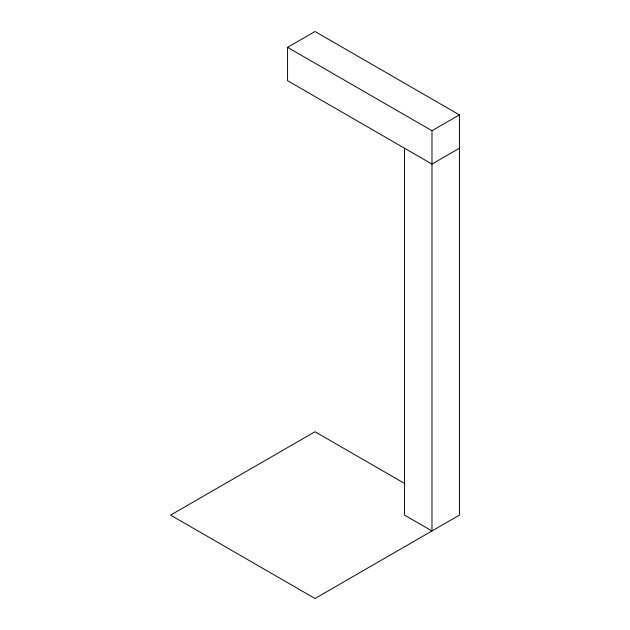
<?xml version="1.0" encoding="UTF-8"?>
<svg xmlns="http://www.w3.org/2000/svg" width="630" height="630" viewBox="0 0 630 630"><rect width="100%" height="100%" fill="white"/><g stroke="black" fill="none" stroke-linecap="round" stroke-linejoin="round"><path stroke-width="0.94" d="M459.42 148.231L431.983 164.076L287.564 80.695L287.564 47.344L315 31.5L459.42 114.88L459.42 515.12L315 598.5L170.58 515.12L315 431.739L404.877 483.627M287.564 47.344L431.983 130.725L459.42 114.88M431.983 130.725L431.983 530.964L404.539 515.12L404.539 148.231"/></g></svg>
